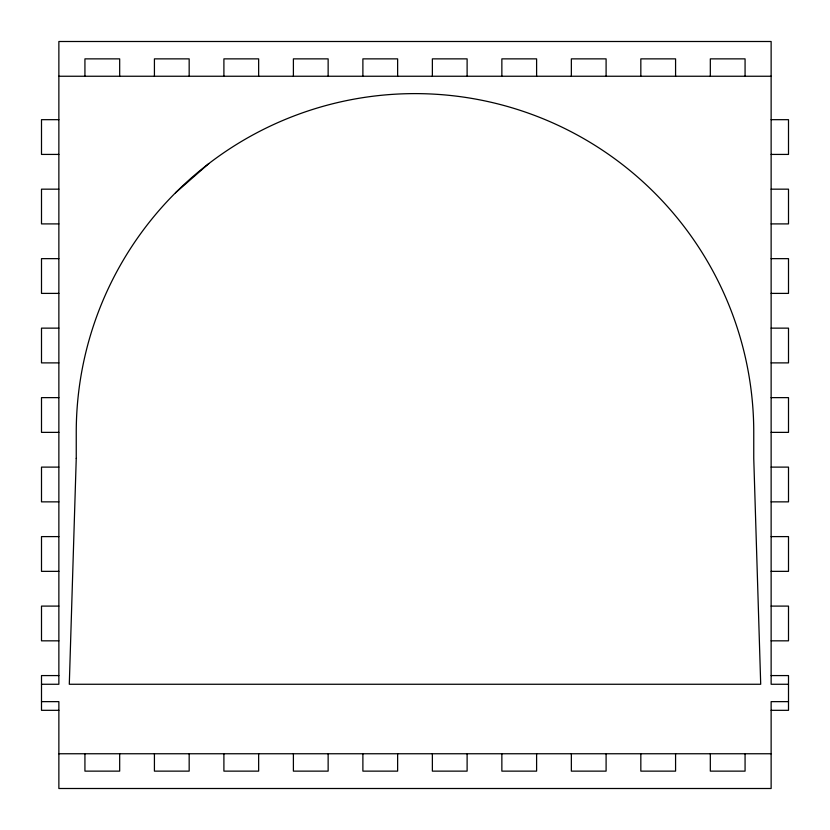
<?xml version="1.0" encoding="UTF-8"?>
<svg xmlns="http://www.w3.org/2000/svg" width="830" height="830" viewBox="0 0 830 830"><rect width="100%" height="100%" fill="white"/><g stroke="black" fill="none" stroke-linecap="round" stroke-linejoin="round"><path stroke-width="1.25" d="M175.462 192.84L208.776 163.624M58.868 76.246L771.132 76.246M58.868 119.676L41.5 119.676L41.5 154.422L58.868 154.422M771.132 119.676L788.5 119.676L788.5 154.422L771.132 154.422M58.868 189.167L41.5 189.167L41.5 223.903L58.868 223.903M771.132 189.167L788.5 189.167L788.5 223.903L771.132 223.903M58.868 258.649L41.5 258.649L41.5 293.395L58.868 293.395M771.132 258.649L788.5 258.649L788.5 293.395L771.132 293.395M58.868 328.14L41.5 328.14L41.5 362.886L58.868 362.886M771.132 328.14L788.5 328.14L788.5 362.886L771.132 362.886M58.868 397.632L41.5 397.632L41.5 432.368L58.868 432.368M771.132 397.632L788.5 397.632L788.5 432.368L771.132 432.368M58.868 467.114L41.5 467.114L41.5 501.86L58.868 501.86M771.132 467.114L788.5 467.114L788.5 501.86L771.132 501.86M58.868 536.605L41.5 536.605L41.5 571.351L58.868 571.351M771.132 536.605L788.5 536.605L788.5 571.351L771.132 571.351M58.868 606.097L41.5 606.097L41.5 640.833L58.868 640.833M771.132 606.097L788.5 606.097L788.5 640.833L771.132 640.833M58.868 675.579L41.5 675.579L41.5 710.324L58.868 710.324M771.132 675.579L788.5 675.579L788.5 710.324L771.132 710.324M41.5 684.262L58.868 684.262L58.868 41.5L771.132 41.5L771.132 684.262L788.5 684.262M41.5 701.641L58.868 701.641L58.868 788.5L771.132 788.5L771.132 701.641L788.5 701.641M58.868 753.754L771.132 753.754M745.07 76.246L745.07 58.868L710.324 58.868L710.324 76.246M745.07 753.754L745.07 771.132L710.324 771.132L710.324 753.754M675.579 76.246L675.579 58.868L640.833 58.868L640.833 76.246M675.579 753.754L675.579 771.132L640.833 771.132L640.833 753.754M606.097 76.246L606.097 58.868L571.351 58.868L571.351 76.246M606.097 753.754L606.097 771.132L571.351 771.132L571.351 753.754M536.605 76.246L536.605 58.868L501.86 58.868L501.86 76.246M536.605 753.754L536.605 771.132L501.86 771.132L501.86 753.754M467.114 76.246L467.114 58.868L432.368 58.868L432.368 76.246M467.114 753.754L467.114 771.132L432.368 771.132L432.368 753.754M397.632 76.246L397.632 58.868L362.886 58.868L362.886 76.246M397.632 753.754L397.632 771.132L362.886 771.132L362.886 753.754M328.14 76.246L328.14 58.868L293.395 58.868L293.395 76.246M328.14 753.754L328.14 771.132L293.395 771.132L293.395 753.754M258.649 76.246L258.649 58.868L223.903 58.868L223.903 76.246M258.649 753.754L258.649 771.132L223.903 771.132L223.903 753.754M189.167 76.246L189.167 58.868L154.422 58.868L154.422 76.246M189.167 753.754L189.167 771.132L154.422 771.132L154.422 753.754M119.676 76.246L119.676 58.868L84.93 58.868L84.93 76.246M119.676 753.754L119.676 771.132L84.93 771.132L84.93 753.754M76.246 458.43L69.295 684.262L760.705 684.262L753.754 458.43L753.754 432.368A338.754 338.754 0 0 0 415 93.614A338.754 338.754 0 0 0 76.246 432.368L76.246 458.43"/></g></svg>
